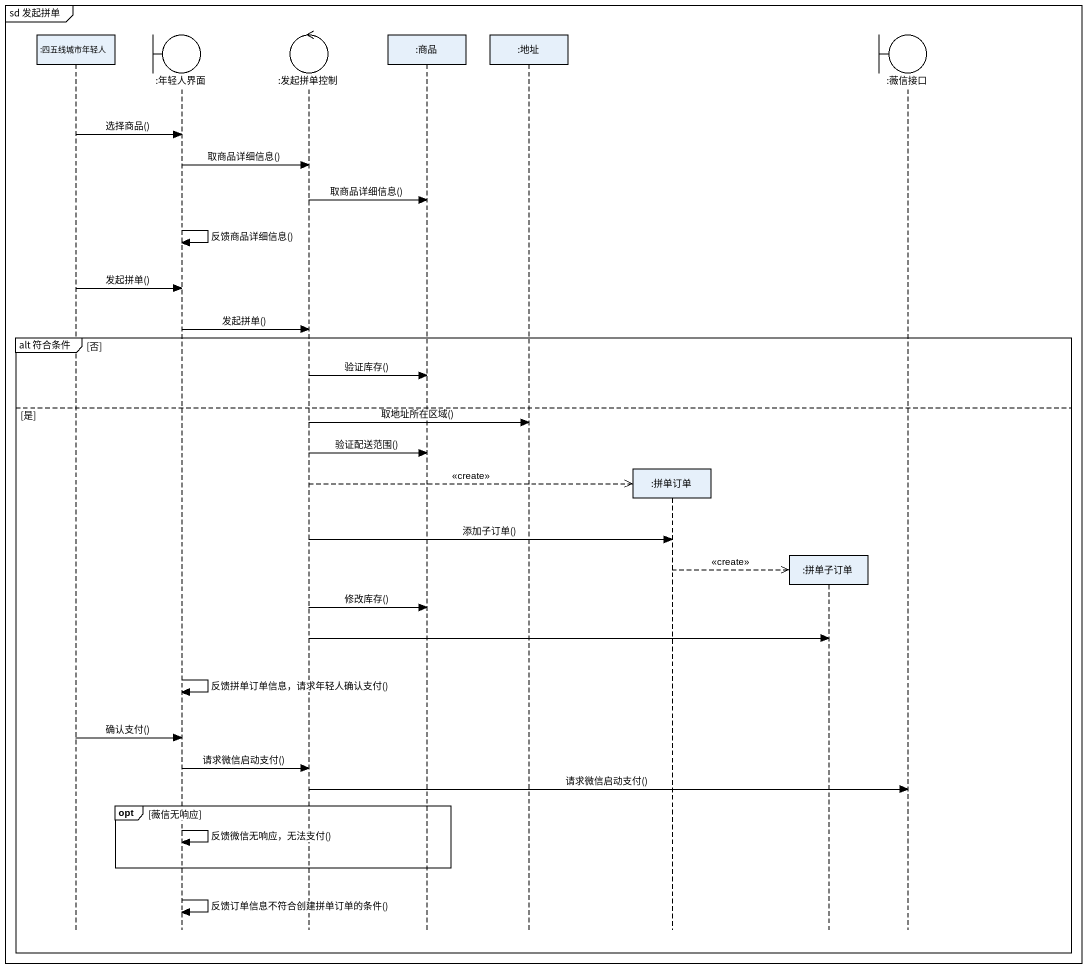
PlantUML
@startuml
mainframe sd 发起拼单
hide footbox
participant ":四五线城市年轻人" as 四五线城市年轻人
boundary ":年轻人界面" as 年轻人界面
control ":发起拼单控制" as 发起拼单控制
participant ":商品" as 商品
participant ":地址" as 地址
participant ":拼单订单" as 拼单订单
participant ":拼单子订单" as 拼单子订单
boundary ":薇信接口" as 薇信接口

四五线城市年轻人 -> 年轻人界面 : 选择商品()
年轻人界面 -> 发起拼单控制 : 取商品详细信息()
发起拼单控制 -> 商品 : 取商品详细信息()
年轻人界面 -> 年轻人界面 : 反馈商品详细信息()
四五线城市年轻人 -> 年轻人界面 : 发起拼单()
年轻人界面 -> 发起拼单控制 : 发起拼单()
group alt 符合条件 [否]
  发起拼单控制 -> 商品 : 验证库存()
else 是
  发起拼单控制 -> 地址 : 取地址所在区域()
  发起拼单控制 -> 商品 : 验证配送范围()
  发起拼单控制 -->> 拼单订单 ** : <<create>>
  发起拼单控制 -> 拼单订单 : 添加子订单()
  拼单订单 -->> 拼单子订单 ** : <<create>>
  发起拼单控制 -> 商品 : 修改库存()
  发起拼单控制 -> 拼单子订单
  年轻人界面 -> 年轻人界面 : 反馈拼单订单信息，请求年轻人确认支付()
  四五线城市年轻人 -> 年轻人界面 : 确认支付()
  年轻人界面 -> 发起拼单控制 : 请求微信启动支付()
  发起拼单控制 -> 薇信接口 : 请求微信启动支付()
  opt 薇信无响应
    年轻人界面 -> 年轻人界面 : 反馈微信无响应，无法支付()
  end
  年轻人界面 -> 年轻人界面 : 反馈订单信息不符合创建拼单订单的条件()
end
@enduml
